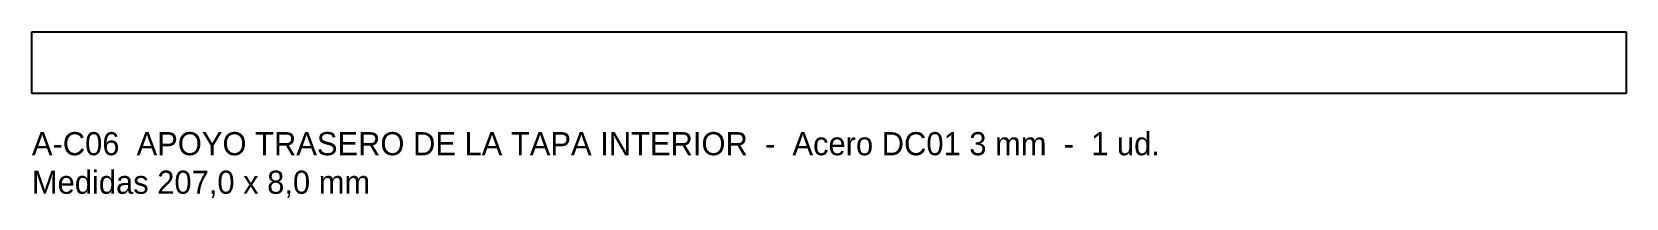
# Model space of a CAD drawing. Header units: millimetres. Extents: x 0 to 207, y -14 to 8.
import ezdxf

# ---------------------------------------------------------------- set-up
doc = ezdxf.new("R2010")
doc.units = ezdxf.units.MM
doc.layers.add('CORTE', color=7, linetype='CONTINUOUS')
doc.layers.add('TEXTO', color=3, linetype='CONTINUOUS')

msp = doc.modelspace()

# ---------------------------------------------------------------- linework, layer by layer
at = {"layer": 'CORTE'}
for p, q in [((0, 0), (0, 8)), ((0, 8), (207, 8)), ((207, 8), (207, 0)), ((207, 0), (0, 0))]:
    msp.add_line(p, q, dxfattribs=at)

# ---------------------------------------------------------------- texts
at = {"layer": 'TEXTO'}
for s, p in [('A-C06  APOYO TRASERO DE LA TAPA INTERIOR  -  Acero DC01 3 mm  -  1 ud.', (0, -8)), ('Medidas 207,0 x 8,0 mm', (0, -13))]:
    msp.add_text(s, height=3, dxfattribs=at).set_placement(p)

doc.saveas('drawing.dxf')
